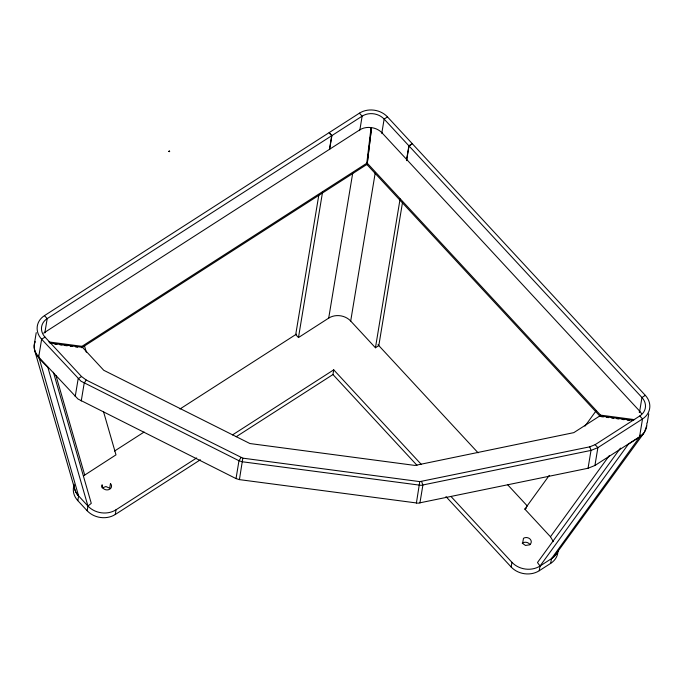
<?xml version="1.0" encoding="UTF-8"?>
<svg xmlns="http://www.w3.org/2000/svg" width="684" height="684" viewBox="0 0 684 684"><rect width="100%" height="100%" fill="white"/><g stroke="black" fill="none" stroke-linecap="round" stroke-linejoin="round"><path stroke-width="1.03" d="M101.942 487.427L102.113 484.811L102.138 486.606L103.087 488.256A4.797 4.019 9.4 0 0 109.808 489.154A4.797 4.019 9.4 0 0 110.475 483.511L109.697 488.205L105.943 486.546L102.232 487.923M329.466 149.351L331.731 135.706L328.978 132.739L44.443 315.64L47.196 318.616A15.689 13.141 9.4 0 0 44.999 337.084L81.533 376.533L86.244 380.039L242.811 458.152L239.426 479.621L418.172 503.185L588.052 468.249L594.926 465.488L639.557 436.802A20.05 16.801 9.4 0 0 646.842 423.131M366.615 164.613L366.846 163.202L81.977 346.326L81.738 347.737L366.615 164.613L371.079 127.575A15.689 13.141 9.4 0 0 359.63 129.943L45.195 332.073A15.689 13.141 9.4 0 0 43.699 333.176M371.549 127.634L367.317 163.262L600.518 415.12L600.287 416.53L367.077 164.673L371.549 127.634A15.689 13.141 9.4 0 1 382.091 132.918L639.489 410.913A15.689 13.141 9.4 0 1 641.643 413.94M639.557 436.802L642.515 418.95A20.05 16.801 9.4 0 0 645.32 395.352L412.392 143.802L409.032 145.957L641.96 397.515A15.689 13.141 9.4 0 1 639.762 415.983L595.131 444.668L589.753 446.832L419.771 481.621L416.385 503.099M169.709 151.549L168.786 151.455L169.35 151.164M646.525 426.175L644.388 432.408L554.083 556.665M34.756 341.538L36.235 332.621M239.426 479.621L236.023 478.586L77.985 399.02L38.68 357.091L41.639 339.238A20.05 16.801 9.4 0 1 44.443 315.64M44.896 332.492L47.196 318.616L331.731 135.706M45.076 332.775L45.195 332.073M75.214 396.54L78.173 378.697L81.533 376.533M81.234 401.012L84.192 383.168L86.244 380.039M200.369 459.768L115.271 514.479A20.05 16.801 9.4 0 1 87.167 510.743L77.814 500.645L78.592 495.951L38.33 355.167M87.167 510.743L87.945 506.049L47.854 367.299C41.416 360.861 30.823 352.192 35.2 341.658M169.581 151.386L169.136 151.506M115.271 514.479L116.049 509.777L196.667 457.947M236.023 478.586L238.972 460.734L241.024 457.605M318.915 194.461L295.719 334.579L298.472 337.554L328.705 318.111A15.689 13.141 9.4 0 1 350.695 321.035L375.448 347.763L378.808 345.6L402.577 202.037M298.472 337.554L322.54 192.17M329.585 149.599L331.902 135.594L362.144 116.152A15.689 13.141 9.4 0 1 384.134 119.076L408.887 145.803L406.561 159.817M359.51 130.644L359.63 129.943M328.705 318.111L352.739 172.958M359.878 129.832L362.144 116.152L359.391 113.185L329.158 132.619L331.902 135.594M370.848 128.985L371.079 127.575M367.077 164.673L367.317 163.262M236.202 436.734L332.954 374.541L333.732 369.839L421.387 464.504M350.695 321.035L375.251 172.719M381.869 132.747L384.134 119.076L387.495 116.913L412.247 143.64L408.887 145.803M381.971 133.628L382.091 132.918M375.448 347.763L400.089 198.95M406.595 160.655L409.032 145.957M419.925 502.979L422.883 485.136L421.626 481.562M557.999 550.594A20.05 16.801 9.4 0 1 550.68 563.377L539.257 570.721A20.05 16.801 9.4 0 1 511.153 566.993L511.931 562.299L451.081 496.584M539.257 570.721L540.035 566.027L628.288 444.301L641.079 436.024L643.439 433.733M550.68 563.377L551.458 558.683L639.711 436.965L640.352 435.033M588.052 468.249L591.01 450.405L589.753 446.832M594.926 465.488L597.884 447.644L642.515 418.95L639.762 415.983M639.258 412.315L639.489 410.913M639.497 412.392L641.96 397.515L645.32 395.352M647.269 422.798L648.748 413.871M169.256 151.181L169.367 151.686M168.854 151.497L169.29 151.087M555.186 555.459L556.143 554.125M553.39 541.685L550.458 536.76L524.833 509.093L549.269 475.38M584.991 426.115L596.268 410.562M550.458 536.76L609.29 455.621M620.448 448.114L537.479 562.547L540.035 566.027L552.834 557.751M75.693 491.847L77.463 494.686L87.945 506.049L91.288 503.356L53.403 372.241M83.516 475.85L115.989 454.851L103.54 411.751M44.999 337.084L41.639 339.238L80.934 381.168L238.972 460.734L242.375 461.777L421.13 485.341L591.01 450.405L597.884 447.644L595.131 444.668M114.544 451.047L144.102 432.049M179.935 409.015L296.394 334.151M232.5 434.913L333.732 369.839M524.833 509.093L526.509 508.015M48.855 341.932L81.977 346.326M600.518 415.12L634.666 419.651M49.761 343.017L82.525 347.361L103.746 370.283L249.925 443.54L415.034 465.445L573.816 432.639L599.74 415.975L633.564 420.463M54.831 344.163L56.9 344.445M60.004 344.856L62.082 345.129M64.151 345.403L67.254 345.813M70.358 346.224L72.427 346.497M75.531 346.916L77.6 347.19M601.321 416.667L603.391 416.941M606.494 417.351L608.563 417.625M611.667 418.035L613.736 418.309M616.84 418.719L618.909 419.001M622.021 419.412L624.09 419.685M627.194 420.096L629.263 420.369M242.811 458.152L419.771 481.621M377.995 344.727L478.099 452.834M507.836 484.947L527.424 506.1M522.217 543.156L525.492 545.456L529.519 544.832A4.797 4.019 9.4 0 0 530.194 539.189A4.797 4.019 9.4 0 0 523.474 538.299L522.696 542.993A4.797 4.019 9.4 0 1 529.997 544.669M332.954 374.541L416.983 465.291M445.959 496.584L511.153 566.993M34.987 351.559L75.078 490.308M84.559 346.07L86.338 352.226M55.926 375.439L84.688 474.978M359.391 113.185A20.05 16.801 9.4 0 1 387.495 116.913M38.68 357.091A20.05 16.801 9.4 0 1 34.824 341.94M116.049 509.777A20.05 16.801 9.4 0 1 87.945 506.049M78.592 495.951A20.05 16.801 9.4 0 1 74.094 484.255M77.814 500.645A20.05 16.801 9.4 0 1 73.949 485.503M540.035 566.027A20.05 16.801 9.4 0 1 511.931 562.299M558.127 550.235A20.05 16.801 9.4 0 1 551.458 558.683"/></g></svg>
